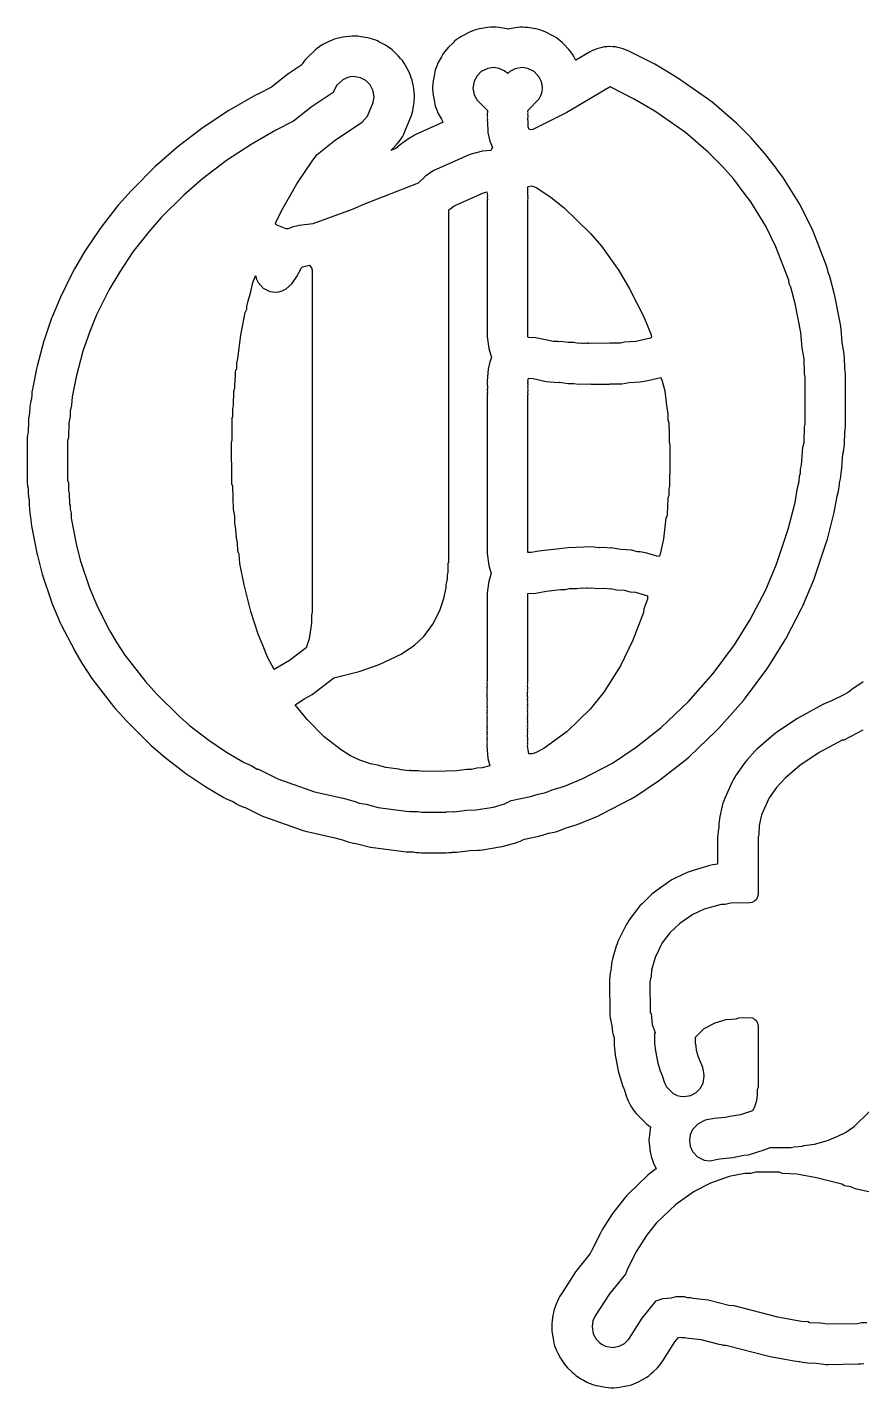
# Model space of a CAD drawing. Header units: metres. Extents: x -2 to 78, y -65.5 to 2.
# Drawn here: x -2 to 39.3, y -65.4 to 2 of the extents above; entities that cross this region are included whole.
import ezdxf

# ---------------------------------------------------------------- set-up
doc = ezdxf.new("R2010")
doc.units = ezdxf.units.M

msp = doc.modelspace()

# ---------------------------------------------------------------- linework, layer by layer
at = {"layer": 'TOP'}
for points in [[(18.7651, -36.8503), (19.105, -36.8303), (19.145, -36.8503), (19.7648, -36.7703), (20.2247, -36.7503), (21.0845, -36.6104), (21.6443, -36.4504), (21.9642, -36.2904), (22.924, -36.0905), (23.3039, -35.9705), (23.6838, -35.8906), (24.0037, -35.7506), (24.6035, -35.5706), (25.5233, -35.1907), (26.9829, -34.4309), (28.1626, -33.6511), (29.4023, -32.6714), (30.7519, -31.3817), (31.9716, -30.0021), (33.0313, -28.5825), (33.7911, -27.3628), (34.5709, -25.8632), (35.1108, -24.5835), (35.6906, -22.844), (36.0305, -21.5243), (36.1505, -20.8045), (36.2305, -20.4846), (36.2505, -20.2247), (36.2904, -20.0847), (36.2904, -19.8848), (36.3504, -19.6848), (36.4104, -18.7851), (36.4704, -18.5851), (36.4904, -17.7853), (36.5304, -17.6454), (36.5304, -15.306), (36.4904, -15.166), (36.4704, -14.4262), (36.3704, -13.8664), (36.3104, -13.1066), (36.0305, -11.6869), (35.8106, -10.8671), (35.7306, -10.7072), (35.7106, -10.5272), (35.0708, -8.8677), (34.5709, -7.8479), (33.8311, -6.6483), (33.5112, -6.2084), (32.9913, -5.5285), (32.4315, -4.8887), (31.7217, -4.1789), (30.6019, -3.2192), (29.0823, -2.1594), (28.0626, -1.5596), (26.8629, -0.9597), (24.7235, -2.2194), (23.0439, -3.0592), (22.924, -3.0792), (22.864, -3.0592), (22.814, -2.9292), (22.814, -2.6893), (22.794, -2.6693), (22.814, -2.6493), (22.794, -2.6293), (22.814, -2.6093), (22.794, -2.5893), (22.814, -2.3894), (22.794, -2.3294), (22.814, -2.2894), (22.794, -2.2494), (22.814, -2.2294), (22.794, -2.1894), (22.814, -2.1094), (23.3539, -1.5496), (23.4538, -1.3496), (23.4938, -1.1897), (23.5138, -1.0097), (23.4938, -0.8298), (23.4538, -0.6698), (23.3539, -0.4699), (23.1039, -0.1999), (22.784, -0.04), (22.5041, 0), (22.1642, -0.06), (21.9042, -0.1999), (21.8043, -0.2999), (21.6243, -0.16), (21.3644, -0.04), (21.0845, 0), (20.8045, -0.04), (20.4846, -0.1999), (20.2747, -0.4099), (20.1347, -0.6698), (20.0747, -1.0097), (20.1347, -1.3496), (20.2747, -1.6096), (20.7945, -2.1294), (20.7745, -2.3694), (20.7945, -2.4094), (20.7745, -2.4294), (20.7945, -2.4494), (20.7745, -2.4694), (20.7945, -2.4893), (20.7745, -2.5093), (20.7945, -2.5693), (20.7745, -2.5893), (20.7945, -2.6093), (20.7745, -2.6293), (20.7945, -2.6493), (20.7745, -2.6693), (20.7945, -2.6893), (20.8145, -3.2092), (20.9145, -3.649), (21.0345, -3.949), (20.9645, -4.0989), (20.5446, -4.1389), (19.9248, -4.2989), (18.1052, -5.1187), (17.7253, -5.3786), (17.3654, -5.7185), (17.2855, -5.7585), (14.6461, -6.7782), (14.0863, -7.0182), (12.1468, -7.738), (11.467, -7.8179), (11.1271, -7.8979), (10.9271, -7.9779), (10.8272, -7.9779), (10.3273, -7.778), (10.2973, -7.708), (10.5972, -7.0881), (11.357, -5.7485), (12.1368, -4.5888), (12.3567, -4.3089), (13.2665, -3.5791), (14.5862, -2.6993), (14.8561, -2.4094), (15.136, -1.7295), (15.176, -1.4496), (15.156, -1.2697), (15.116, -1.1097), (14.9761, -0.8498), (14.7661, -0.6398), (14.5062, -0.4999), (14.1663, -0.4399), (13.9863, -0.4599), (13.8264, -0.4999), (13.6264, -0.5998), (13.3165, -0.8898), (13.1465, -1.2397), (12.0668, -1.9595), (11.1871, -2.6593), (10.3073, -3.0992), (9.0876, -3.799), (7.8679, -4.5988), (6.6882, -5.4986), (5.7485, -6.3183), (4.6388, -7.428), (4.0189, -8.1279), (3.2391, -9.1276), (2.5793, -10.1073), (2.0595, -10.9871), (1.4396, -12.2468), (1.0997, -13.0666), (0.7598, -14.0463), (0.4199, -15.306), (0.2199, -16.3057), (0.1999, -16.7056), (0.12, -17.0055), (0.12, -17.2655), (0.06, -17.5854), (0.04, -18.3252), (0, -18.4651), (0, -20.4246), (0.04, -20.5646), (0.04, -20.9445), (0.08, -21.0845), (0.1, -21.6243), (0.12, -21.6443), (0.12, -21.8642), (0.18, -22.0642), (0.18, -22.3041), (0.4399, -23.6638), (0.6398, -24.4436), (1.0797, -25.7632), (1.4796, -26.703), (2.0795, -27.8627), (2.4394, -28.4825), (2.8393, -29.0823), (3.859, -30.402), (4.3988, -31.0018), (5.5485, -32.1315), (6.0284, -32.5514), (6.9882, -33.2912), (7.8679, -33.8911), (8.7477, -34.4109), (9.0876, -34.5509), (9.3875, -34.7309), (9.4475, -34.7309), (10.4073, -35.2107), (12.2268, -35.8506), (13.6464, -36.1705), (14.2463, -36.3304), (14.4462, -36.4104), (14.7861, -36.4704), (15.386, -36.6304), (16.9056, -36.8303), (16.9655, -36.8103), (16.9855, -36.8303), (17.3254, -36.8303), (17.5254, -36.8703), (18.7451, -36.8703)], [(25.9232, -13.6564), (25.8432, -13.6364), (25.8032, -13.6564), (25.7832, -13.6364), (25.7432, -13.6564), (25.7232, -13.6364), (25.7032, -13.6564), (25.6832, -13.6364), (25.6433, -13.6564), (25.6033, -13.6364), (25.5833, -13.6564), (25.5633, -13.6364), (25.5433, -13.6564), (25.5233, -13.6364), (25.4833, -13.6564), (25.4633, -13.6364), (25.4433, -13.6564), (25.4033, -13.6364), (25.3233, -13.6564), (25.0634, -13.6164), (24.7835, -13.6164), (24.4036, -13.5564), (24.3036, -13.5764), (24.2836, -13.5564), (24.0637, -13.5564), (23.1839, -13.3765), (22.824, -13.3565), (22.794, -13.3265), (22.794, -6.5483), (22.814, -6.4883), (22.794, -6.4483), (22.814, -6.4283), (22.794, -6.4083), (22.814, -6.3483), (22.794, -6.3283), (22.794, -5.9084), (22.824, -5.8785), (22.964, -5.8585), (23.0839, -5.8785), (23.2439, -5.9584), (23.9437, -6.4383), (24.5835, -6.9382), (25.8932, -8.2078), (26.433, -8.8477), (27.2928, -10.0474), (27.8327, -10.9471), (28.5325, -12.3468), (28.8924, -13.2265), (28.9124, -13.3465), (28.8624, -13.3965), (28.1426, -13.5564), (27.5827, -13.5964), (27.3828, -13.6364), (26.8529, -13.6464)], [(17.5854, -34.8508), (17.3854, -34.8108), (16.9855, -34.8108), (16.9655, -34.7908), (16.9056, -34.8108), (16.5257, -34.7708), (16.4057, -34.7309), (15.7659, -34.6509), (15.346, -34.5309), (15.0061, -34.4709), (14.4662, -34.291), (14.0063, -34.071), (13.5664, -33.7911), (12.7067, -33.1313), (11.8569, -32.2815), (11.277, -31.5417), (11.7469, -31.2318), (12.1068, -31.0318), (13.1865, -30.212), (14.4462, -29.8921), (15.4259, -29.5522), (16.5257, -29.0324), (17.1855, -28.5925), (17.6354, -28.1626), (18.0952, -27.5627), (18.4351, -26.8829), (18.6351, -26.2831), (18.7551, -25.7632), (18.7551, -25.6033), (18.815, -25.3233), (18.815, -25.1234), (18.855, -24.9834), (18.855, -24.5235), (18.875, -24.5036), (18.875, -7.0481), (19.125, -6.8582), (19.2849, -6.7782), (20.6046, -6.1984), (20.7645, -6.1584), (20.7945, -6.3483), (20.7745, -6.4083), (20.7945, -6.5283), (20.7745, -6.5483), (20.7745, -13.3265), (20.8545, -13.9063), (20.9945, -14.3462), (20.9145, -14.5662), (20.8345, -14.9261), (20.7745, -15.5059), (20.7945, -15.5259), (20.7745, -15.5659), (20.7945, -15.5859), (20.7745, -15.6059), (20.7945, -15.8858), (20.7745, -15.9058), (20.7945, -15.9258), (20.7745, -15.9658), (20.7945, -16.0658), (20.7745, -16.1258), (20.7945, -16.1857), (20.7745, -16.2057), (20.7745, -24.0637), (20.8545, -24.6435), (20.9745, -25.0434), (20.8545, -25.4233), (20.7745, -26.0032), (20.7745, -30.402), (20.7545, -30.422), (20.7745, -30.442), (20.7545, -30.462), (20.7745, -30.482), (20.7545, -30.522), (20.7745, -30.562), (20.7545, -30.6819), (20.7745, -30.7019), (20.7545, -30.7219), (20.7745, -30.7819), (20.7545, -30.8019), (20.7745, -30.8219), (20.7545, -30.8419), (20.7745, -30.8619), (20.7545, -30.8819), (20.7745, -30.9019), (20.7545, -30.9219), (20.7545, -31.1418), (20.7745, -31.3018), (20.7545, -31.3418), (20.7745, -31.3817), (20.7545, -31.4417), (20.7745, -31.4617), (20.7545, -31.4817), (20.7745, -31.5217), (20.7545, -31.5417), (20.7745, -31.5617), (20.7545, -31.6017), (20.7745, -31.6417), (20.7545, -31.6617), (20.7745, -31.6817), (20.7545, -31.7217), (20.7745, -31.7616), (20.7545, -31.8216), (20.7745, -31.8616), (20.7545, -31.9216), (20.7745, -31.9416), (20.7545, -31.9816), (20.7745, -32.0016), (20.7545, -32.0216), (20.7745, -32.0416), (20.7545, -32.0616), (20.7745, -32.1016), (20.7545, -32.1215), (20.7745, -32.1415), (20.7545, -32.2015), (20.7745, -32.2215), (20.7545, -32.3215), (20.7745, -32.3615), (20.7545, -32.4215), (20.7745, -32.4415), (20.7545, -32.4615), (20.7745, -32.5014), (20.7545, -32.5414), (20.7745, -32.5814), (20.7545, -32.6414), (20.7745, -32.6614), (20.7545, -32.6814), (20.7745, -32.7814), (20.7545, -32.8014), (20.7745, -32.8214), (20.7545, -32.8414), (20.7745, -32.9213), (20.7545, -32.9413), (20.7745, -33.0213), (20.7545, -33.0613), (20.7745, -33.0813), (20.7545, -33.1013), (20.7745, -33.1413), (20.7545, -33.1613), (20.7745, -33.2812), (20.7545, -33.3012), (20.7745, -33.3212), (20.7545, -33.3412), (20.7745, -33.3612), (20.7545, -33.3812), (20.7745, -33.4212), (20.7545, -33.4412), (20.7745, -33.5012), (20.7545, -33.5212), (20.7745, -33.5412), (20.7545, -33.5812), (20.8145, -34.201), (20.9145, -34.5609), (20.5246, -34.6709), (20.2647, -34.6909), (20.0047, -34.7509), (19.7648, -34.7509), (19.145, -34.8308), (19.065, -34.8108), (18.7551, -34.8408)], [(9.8974, -29.1823), (9.6775, -28.6425), (9.4375, -28.0426), (9.0776, -26.9229), (8.7377, -25.6033), (8.5378, -24.5435), (8.4978, -24.0837), (8.4578, -24.0237), (8.4378, -23.9037), (8.4178, -23.5238), (8.3578, -23.2839), (8.3378, -22.864), (8.2778, -22.5441), (8.2778, -22.2242), (8.2178, -21.8642), (8.1778, -20.7445), (8.1379, -20.6046), (8.1379, -19.5449), (8.1179, -19.5249), (8.1179, -18.5851), (8.1579, -18.4252), (8.1579, -17.3254), (8.1778, -17.3054), (8.1778, -16.8856), (8.2178, -16.7456), (8.2378, -16.0058), (8.2778, -15.8658), (8.2978, -15.366), (8.3178, -15.346), (8.3178, -15.086), (8.3378, -14.9661), (8.3778, -14.9061), (8.3778, -14.6262), (8.4378, -14.4062), (8.5777, -13.2465), (8.7977, -12.1268), (8.8777, -11.9669), (8.8777, -11.8269), (8.9376, -11.547), (9.0576, -11.1671), (9.1776, -10.6472), (9.2976, -10.3073), (9.3175, -10.3073), (9.3375, -10.4473), (9.4375, -10.6472), (9.6875, -10.9171), (10.0074, -11.0771), (10.2873, -11.1171), (10.4672, -11.0971), (10.6272, -11.0571), (10.8272, -10.9571), (11.0971, -10.7072), (11.357, -10.3473), (11.577, -9.9074), (11.6269, -9.8574), (11.9868, -9.7774), (12.0968, -9.9474), (12.1168, -10.0674), (12.1168, -26.9629), (12.0768, -27.1029), (12.0768, -27.5028), (11.9569, -28.2826), (11.8169, -28.7224), (10.9871, -29.3523), (10.2373, -29.8022)], [(29.1823, -24.1936), (28.6825, -24.0337), (28.3625, -23.9737), (28.2226, -23.9737), (27.9227, -23.8937), (27.4028, -23.8537), (26.9029, -23.7737), (26.8629, -23.7937), (26.583, -23.7537), (26.3631, -23.7737), (26.3431, -23.7537), (26.2831, -23.7737), (25.9632, -23.7338), (24.7835, -23.7737), (23.3439, -23.9337), (22.964, -24.0137), (22.794, -24.0037), (22.794, -16.2057), (22.814, -16.1458), (22.794, -16.0858), (22.814, -15.9858), (22.794, -15.9458), (22.814, -15.9258), (22.794, -15.9058), (22.814, -15.8658), (22.794, -15.8458), (22.814, -15.8058), (22.794, -15.7858), (22.814, -15.6859), (22.794, -15.6059), (22.814, -15.5859), (22.794, -15.5659), (22.814, -15.5259), (22.794, -15.5059), (22.824, -15.376), (23.0639, -15.3959), (23.7038, -15.5359), (24.3036, -15.5959), (24.3636, -15.5759), (24.7835, -15.6359), (25.0634, -15.6359), (25.3233, -15.6759), (25.9032, -15.6559), (25.9232, -15.6759), (26.8429, -15.6759), (26.8629, -15.6559), (27.4428, -15.6559), (27.8027, -15.5959), (28.3625, -15.5559), (28.7424, -15.4959), (29.3723, -15.346), (29.4522, -15.5259), (29.5722, -16.0058), (29.6522, -16.7256), (29.7322, -17.1455), (29.7322, -17.4454), (29.7722, -17.5854), (29.7722, -17.8453), (29.7922, -17.8653), (29.7922, -18.5451), (29.8321, -18.6851), (29.8321, -20.1447), (29.8122, -20.1647), (29.8122, -20.7245), (29.7722, -20.8645), (29.7722, -21.1844), (29.7322, -21.3244), (29.6922, -22.1042), (29.6722, -22.2242), (29.6322, -22.2841), (29.5122, -23.3239), (29.3523, -24.0837), (29.2923, -24.2036)], [(22.834, -33.9811), (22.774, -33.5812), (22.794, -33.5412), (22.774, -33.5212), (22.794, -33.5012), (22.774, -33.4412), (22.794, -33.4212), (22.774, -33.3812), (22.794, -33.3612), (22.774, -33.3412), (22.794, -33.3212), (22.774, -33.3012), (22.794, -33.2812), (22.774, -33.0413), (22.794, -32.9613), (22.774, -32.9413), (22.794, -32.8614), (22.774, -32.8414), (22.794, -32.8214), (22.774, -32.8014), (22.794, -32.7014), (22.774, -32.6814), (22.794, -32.6614), (22.774, -32.6014), (22.794, -32.5614), (22.774, -32.5214), (22.794, -32.4815), (22.774, -32.4615), (22.794, -32.4415), (22.774, -32.3815), (22.794, -32.3415), (22.774, -32.2415), (22.794, -32.2215), (22.774, -32.1615), (22.794, -32.1415), (22.774, -32.1215), (22.794, -32.0816), (22.774, -32.0616), (22.794, -32.0416), (22.774, -32.0216), (22.794, -32.0016), (22.774, -31.9616), (22.794, -31.9416), (22.774, -31.8816), (22.794, -31.8416), (22.774, -31.7816), (22.794, -31.7416), (22.774, -31.7017), (22.794, -31.6817), (22.774, -31.6617), (22.794, -31.6217), (22.774, -31.5817), (22.794, -31.5617), (22.774, -31.5417), (22.794, -31.5017), (22.774, -31.4817), (22.794, -31.4617), (22.774, -31.4017), (22.794, -31.3617), (22.774, -31.3218), (22.794, -31.1618), (22.774, -31.1418), (22.774, -30.9219), (22.794, -30.9019), (22.774, -30.8819), (22.794, -30.8619), (22.774, -30.8419), (22.794, -30.8219), (22.774, -30.8019), (22.794, -30.7419), (22.774, -30.7219), (22.794, -30.7019), (22.774, -30.582), (22.794, -30.542), (22.774, -30.502), (22.794, -30.482), (22.774, -30.462), (22.794, -30.442), (22.774, -30.422), (22.794, -30.402), (22.794, -26.0431), (23.1839, -26.0132), (23.7038, -25.9132), (24.4036, -25.8332), (24.6435, -25.8332), (24.8435, -25.7932), (25.2234, -25.7932), (25.4633, -25.7532), (25.4833, -25.7732), (25.6832, -25.7532), (25.7032, -25.7732), (25.7232, -25.7532), (25.7432, -25.7732), (25.7632, -25.7532), (25.8232, -25.7732), (25.9632, -25.7532), (26.2831, -25.7932), (26.583, -25.7732), (26.8629, -25.8132), (26.8829, -25.7932), (27.2028, -25.8532), (27.5627, -25.8732), (27.8627, -25.9532), (28.1226, -25.9732), (28.7224, -26.1531), (28.7124, -26.3231), (28.5325, -26.8029), (28.5125, -26.9829), (27.9926, -28.3425), (27.3728, -29.6222), (26.553, -30.9219), (25.8732, -31.7616), (24.7435, -32.8713), (23.5838, -33.7111), (23.1639, -33.9311), (22.9939, -33.9811)]]:
    msp.add_lwpolyline(points, close=True, dxfattribs=at)
for points in [[(39.3796, -32.8114), (38.4399, -33.2912), (38.3599, -33.2912), (37.2202, -33.9111), (36.2605, -34.5509), (35.5306, -35.1807), (35.1108, -35.6406), (34.7509, -36.1605), (34.371, -37.0003), (34.251, -37.5201), (34.231, -37.96), (34.191, -38.1), (34.191, -40.9392), (34.171, -41.0592), (34.111, -41.1792), (34.021, -41.2691), (33.9011, -41.3291), (33.7811, -41.3491), (32.8214, -41.3691), (32.5614, -41.4291), (32.3615, -41.4291), (31.5217, -41.669), (30.9619, -41.929), (30.322, -42.3689), (29.8321, -42.8387), (29.4522, -43.3386), (29.0923, -44.0584), (28.9124, -44.6782), (28.8924, -44.9782), (28.8324, -45.2581), (28.8524, -46.7777), (28.8924, -46.8377), (28.9524, -47.3775), (29.0923, -47.7774), (29.0723, -47.8174), (29.0723, -48.3173), (29.1123, -48.6772), (29.2323, -49.297), (29.3523, -49.6769), (29.4522, -49.8969), (29.5522, -50.2568), (29.6522, -50.4567), (29.9821, -50.7866), (30.1821, -50.8866), (30.342, -50.9266), (30.522, -50.9466), (30.8619, -50.8866), (31.1218, -50.7466), (31.3318, -50.5367), (31.4717, -50.2768), (31.5317, -49.9369), (31.5117, -49.7569), (31.4517, -49.497), (31.2518, -48.9971), (31.1518, -48.6572), (31.1318, -48.4373), (31.0918, -48.3173), (31.0918, -47.9974), (31.5217, -47.5675), (32.0616, -47.2876), (32.6214, -47.1276), (33.1013, -47.0876), (33.2413, -47.0476), (33.7811, -47.0276), (33.9011, -47.0476), (34.021, -47.1076), (34.111, -47.1976), (34.171, -47.3175), (34.191, -47.4375), (34.191, -50.4767), (34.151, -50.6167), (34.151, -50.8566), (34.111, -51.1365), (34.011, -51.4765), (33.9211, -51.6464), (33.3212, -51.8464), (32.8014, -51.9263), (32.5814, -51.9863), (32.0216, -52.0263), (31.5817, -52.1063), (31.2218, -52.2862), (30.9519, -52.5762), (30.8319, -52.8361), (30.7919, -53.116), (30.8319, -53.3959), (30.9519, -53.6559), (31.2018, -53.9258), (31.5217, -54.0858), (31.8016, -54.1258), (32.2815, -54.0258), (32.9413, -53.9658), (33.4812, -53.8458), (33.7211, -53.8258), (34.5009, -53.5859), (34.8008, -53.4659), (35.8406, -53.4659), (35.9805, -53.4259), (36.4004, -53.4059), (36.4604, -53.366), (36.9803, -53.306), (37.6401, -53.126), (38.14, -52.9061), (38.5199, -52.7261), (38.9597, -52.4262), (39.6896, -51.6964)], [(39.9795, -55.7253), (38.9997, -55.5054), (38.7798, -55.4054), (38.4799, -55.3654), (38.3399, -55.2855), (37.0802, -54.9655), (36.1205, -54.7856), (35.4207, -54.7456), (35.3007, -54.7256), (35.2407, -54.6856), (34.061, -54.6856), (33.8411, -54.7456), (33.5412, -54.7456), (32.7614, -54.9056), (31.8416, -55.2255), (31.0218, -55.6454), (30.1221, -56.2852), (29.1523, -57.2149), (28.6725, -57.8148), (28.1726, -58.5946), (27.7327, -59.4743), (27.6327, -59.7343), (26.8329, -60.714), (26.1331, -61.7937), (26.0132, -62.0537), (25.9732, -62.3336), (26.0331, -62.6935), (26.1731, -62.9534), (26.3331, -63.1134), (26.443, -63.2034), (26.643, -63.3033), (26.9829, -63.3633), (27.3228, -63.3033), (27.5827, -63.1634), (27.7927, -62.9534), (28.4525, -61.9137), (29.1423, -61.0639), (29.4822, -60.944), (29.9021, -60.904), (30.1421, -60.844), (30.542, -60.844), (30.6819, -60.884), (30.8419, -60.884), (30.9818, -60.924), (31.7217, -61.0039), (32.7414, -61.2639), (33.0013, -61.2839), (35.1607, -61.8437), (36.3404, -62.0637), (36.6803, -62.0837), (36.7403, -62.1237), (37.2802, -62.1436), (37.6401, -62.2036), (39.1197, -62.1836), (39.3197, -62.1237), (39.5796, -62.1237)]]:
    msp.add_lwpolyline(points, dxfattribs=at)
at = {"layer": 'UNDER'}
msp.add_lwpolyline([(-1.96, -20.9445), (-1.9552, -21.0835), (-1.9407, -21.2219), (-1.9166, -21.3589), (-1.9103, -21.3843), (-1.8987, -21.6983), (-1.889, -21.834), (-1.8784, -21.91), (-1.8747, -22.0098), (-1.8588, -22.1547), (-1.8324, -22.298), (-1.8186, -22.3512), (-1.8161, -22.43), (-1.8042, -22.5553), (-1.7845, -22.6797), (-1.5245, -24.0393), (-1.4974, -24.1605), (-1.2975, -24.9403), (-1.2575, -25.076), (-0.8177, -26.3957), (-0.7606, -26.5463), (-0.3607, -27.4861), (-0.2968, -27.6218), (0.303, -28.7815), (0.3499, -28.8669), (0.7098, -29.4868), (0.7753, -29.5919), (1.1752, -30.1917), (1.2567, -30.3052), (2.2764, -31.6249), (2.3724, -31.7399), (2.9123, -32.3398), (2.9971, -32.4284), (4.1468, -33.5581), (4.2315, -33.6367), (4.7114, -34.0566), (4.8074, -34.1355), (5.7671, -34.8753), (5.8615, -34.9437), (6.7413, -35.5435), (6.8505, -35.6129), (7.7302, -36.1328), (7.8559, -36.2011), (7.9862, -36.2603), (8.1873, -36.3431), (8.3585, -36.4458), (8.4766, -36.5114), (8.5989, -36.5688), (8.7248, -36.6179), (8.7908, -36.6386), (9.5128, -36.9996), (9.6268, -37.0522), (9.7438, -37.0975), (11.5633, -37.7373), (11.6743, -37.7727), (11.7871, -37.8016), (13.1687, -38.113), (13.6149, -38.232), (13.7034, -38.2674), (13.8325, -38.3139), (13.9644, -38.3515), (14.0986, -38.38), (14.3539, -38.425), (14.8706, -38.5628), (14.997, -38.5922), (15.125, -38.6133), (16.6446, -38.8132), (16.7733, -38.8259), (16.9025, -38.8303), (16.9452, -38.829), (16.9855, -38.8303), (17.1274, -38.8303), (17.1332, -38.8315), (17.263, -38.853), (17.3939, -38.866), (17.5254, -38.8703), (18.7451, -38.8703), (18.8759, -38.866), (19.0061, -38.8532), (19.0443, -38.8469), (19.1385, -38.8503), (19.27, -38.8464), (19.4009, -38.8339), (19.9365, -38.7647), (20.3116, -38.7484), (20.4291, -38.7398), (20.546, -38.7243), (21.4058, -38.5844), (21.5206, -38.5622), (21.6339, -38.5334), (22.1937, -38.3735), (22.3114, -38.3359), (22.4266, -38.2911), (22.5387, -38.2393), (22.6264, -38.1954), (23.3319, -38.0485), (23.4297, -38.0255), (23.5262, -37.9977), (23.8122, -37.9073), (24.0958, -37.8477), (24.2284, -37.815), (24.3585, -37.7733), (24.4854, -37.7229), (24.6944, -37.6314), (25.1782, -37.4863), (25.2735, -37.4551), (25.367, -37.4192), (26.2868, -37.0393), (26.4468, -36.9648), (27.9064, -36.205), (27.9974, -36.1545), (28.0858, -36.0994), (29.2655, -35.3196), (29.4027, -35.2203), (30.6424, -34.2405), (30.784, -34.1174), (32.1336, -32.8277), (32.2503, -32.7064), (33.47, -31.3268), (33.5743, -31.1985), (34.634, -29.7789), (34.7289, -29.64), (35.4887, -28.4203), (35.5655, -28.2855), (36.3453, -26.7859), (36.4136, -26.6406), (36.9535, -25.3609), (37.0081, -25.216), (37.588, -23.4764), (37.6274, -23.3429), (37.9673, -22.0232), (38.0033, -21.8531), (38.1101, -21.2121), (38.1708, -20.9697), (38.1949, -20.8602), (38.2128, -20.7495), (38.2246, -20.638), (38.23, -20.5679), (38.247, -20.4991), (38.2711, -20.3621), (38.2856, -20.2238), (38.2872, -20.1782), (38.3037, -20.1144), (38.3304, -19.9669), (38.346, -19.8179), (38.3912, -19.1405), (38.4201, -19.031), (38.4454, -18.9002), (38.462, -18.7681), (38.4698, -18.6351), (38.4838, -18.0724), (38.487, -18.0598), (38.5111, -17.9228), (38.5255, -17.7844), (38.5304, -17.6454), (38.5304, -15.306), (38.5255, -15.1669), (38.5111, -15.0286), (38.487, -14.8915), (38.4833, -14.8768), (38.4697, -14.3722), (38.46, -14.2228), (38.4393, -14.0746), (38.3565, -13.6112), (38.3042, -12.9491), (38.2918, -12.8339), (38.2727, -12.7196), (37.9927, -11.3), (37.9622, -11.1687), (37.7423, -10.3489), (37.7031, -10.2204), (37.6709, -10.1356), (37.6536, -10.0531), (37.6191, -9.9292), (37.5767, -9.8078), (36.9369, -8.1482), (36.8666, -7.9874), (36.3667, -6.9676), (36.2732, -6.7982), (35.5334, -5.5985), (35.4486, -5.4719), (35.1287, -5.032), (35.0999, -4.9935), (34.58, -4.3136), (34.4965, -4.2115), (33.9366, -3.5717), (33.8457, -3.4745), (33.1359, -2.7647), (33.0232, -2.6604), (31.9035, -1.7006), (31.8263, -1.6377), (31.746, -1.5787), (30.2264, -0.5189), (30.0964, -0.4356), (29.0767, 0.1643), (28.957, 0.2293), (27.7574, 0.8291), (27.6367, 0.8845), (27.5127, 0.9318), (27.3858, 0.9707), (27.2566, 1.0011), (27.1256, 1.0229), (26.9935, 1.036), (26.8608, 1.0403), (26.7282, 1.0357), (26.5961, 1.0224), (26.4652, 1.0003), (26.336, 0.9696), (26.2092, 0.9304), (26.0853, 0.8829), (25.9647, 0.8272), (25.8482, 0.7637), (25.1722, 0.3657), (25.1427, 0.4246), (25.0749, 0.5489), (24.9985, 0.6681), (24.9139, 0.7817), (24.8214, 0.8889), (24.5714, 1.1589), (24.4873, 1.2445), (24.3981, 1.3249), (24.3043, 1.3998), (24.2062, 1.4689), (24.1041, 1.532), (23.9983, 1.5889), (23.6784, 1.7489), (23.5615, 1.8027), (23.4414, 1.8489), (23.3186, 1.8872), (23.1936, 1.9176), (23.0668, 1.9399), (22.7869, 1.9799), (22.6611, 1.9938), (22.5346, 1.9998), (22.408, 1.9977), (22.2818, 1.9876), (22.1565, 1.9696), (21.8166, 1.9096), (21.8119, 1.9086), (21.7901, 1.9142), (21.6472, 1.9399), (21.3673, 1.9799), (21.2262, 1.995), (21.0845, 2), (20.9427, 1.995), (20.8016, 1.9799), (20.5217, 1.9399), (20.3949, 1.9176), (20.2699, 1.8872), (20.1471, 1.8489), (20.027, 1.8027), (19.9101, 1.7489), (19.5902, 1.5889), (19.477, 1.5277), (19.368, 1.4593), (19.2636, 1.3841), (19.1643, 1.3023), (19.0704, 1.2143), (18.8605, 1.0043), (18.7612, 0.8976), (18.6701, 0.784), (18.5874, 0.664), (18.5137, 0.5383), (18.3738, 0.2784), (18.3168, 0.1641), (18.2673, 0.0464), (18.2254, -0.0742), (18.1913, -0.1973), (18.1651, -0.3223), (18.1052, -0.6622), (18.0857, -0.8005), (18.0759, -0.9399), (18.0759, -1.0796), (18.0857, -1.219), (18.1052, -1.3573), (18.1651, -1.6972), (18.1913, -1.8222), (18.2254, -1.9452), (18.2673, -2.0658), (18.3168, -2.1835), (18.3738, -2.2978), (18.5137, -2.5578), (18.5874, -2.6835), (18.6002, -2.702), (17.2837, -3.2952), (17.1777, -3.3467), (17.075, -3.4044), (16.9759, -3.468), (16.596, -3.728), (16.4702, -3.8215), (16.3521, -3.9246), (16.2617, -4.0099), (16.0027, -4.11), (16.0499, -4.0621), (16.3199, -3.7722), (16.4139, -3.6637), (16.4999, -3.5486), (16.5774, -3.4277), (16.646, -3.3016), (16.7054, -3.1709), (16.9854, -2.491), (17.0291, -2.3747), (17.0655, -2.2558), (17.0945, -2.1349), (17.1159, -2.0124), (17.1559, -1.7325), (17.1698, -1.607), (17.1758, -1.4809), (17.1737, -1.3546), (17.1638, -1.2288), (17.1438, -1.0488), (17.1245, -0.9159), (17.0963, -0.7846), (17.0563, -0.6246), (17.0224, -0.5049), (16.9811, -0.3875), (16.9325, -0.2729), (16.877, -0.1615), (16.737, 0.0984), (16.6633, 0.2241), (16.5806, 0.3441), (16.4895, 0.4577), (16.3903, 0.5644), (16.1803, 0.7744), (16.0736, 0.8736), (15.96, 0.9648), (15.84, 1.0474), (15.7143, 1.1211), (15.4544, 1.2611), (15.3401, 1.318), (15.2224, 1.3675), (15.1018, 1.4094), (14.9787, 1.4435), (14.8538, 1.4697), (14.5138, 1.5297), (14.3726, 1.5494), (14.2303, 1.5591), (14.0876, 1.5586), (13.9454, 1.5479), (13.7655, 1.5279), (13.6326, 1.5086), (13.5012, 1.4804), (13.3413, 1.4404), (13.2013, 1.3999), (13.0646, 1.3494), (12.9319, 1.289), (12.732, 1.189), (12.6054, 1.1199), (12.4842, 1.0419), (12.3689, 0.9553), (12.2601, 0.8607), (11.9502, 0.5708), (11.8636, 0.4846), (11.7824, 0.3934), (11.7069, 0.2973), (11.6374, 0.1968), (11.598, 0.1317), (10.9574, -0.2954), (10.8218, -0.3943), (10.1056, -0.9639), (9.4129, -1.3103), (9.3119, -1.3645), (8.0923, -2.0643), (7.9909, -2.1265), (6.7712, -2.9263), (6.655, -3.0085), (5.4753, -3.9083), (5.3735, -3.9914), (4.4337, -4.8112), (4.3343, -4.9041), (3.2246, -6.0138), (3.1416, -6.102), (2.5218, -6.8018), (2.4419, -6.8978), (1.6621, -7.8975), (1.5803, -8.0104), (0.9204, -8.9901), (0.8575, -9.0899), (0.3376, -9.9697), (0.2649, -10.1041), (-0.3549, -11.3638), (-0.4079, -11.4807), (-0.7478, -12.3005), (-0.7898, -12.411), (-1.1297, -13.3908), (-1.1711, -13.5253), (-1.511, -14.7849), (-1.5413, -14.9137), (-1.7412, -15.9135), (-1.7648, -16.059), (-1.7776, -16.2058), (-1.787, -16.3946), (-1.8125, -16.4902), (-1.842, -16.6171), (-1.8631, -16.7457), (-1.8758, -16.8753), (-1.88, -17.0055), (-1.88, -17.0796), (-1.9058, -17.2168), (-1.9288, -17.3734), (-1.9393, -17.5313), (-1.9529, -18.036), (-1.9566, -18.0507), (-1.9807, -18.1877), (-1.9952, -18.3261), (-2, -18.4651), (-2, -20.4246), (-1.9952, -20.5637), (-1.9807, -20.702), (-1.96, -20.8196)], close=True, dxfattribs=at)
msp.add_lwpolyline([(39.3963, -30.4166), (38.8365, -30.7965), (38.719, -30.8827), (38.6305, -30.958), (38.5922, -30.9729), (38.4701, -31.0302), (37.8005, -31.3721), (37.7473, -31.3874), (37.63, -31.4292), (37.5155, -31.4782), (37.4044, -31.5343), (36.2647, -32.1541), (36.1108, -32.247), (35.1511, -32.8868), (35.0501, -32.9587), (34.9538, -33.0368), (34.224, -33.6666), (34.1364, -33.7469), (34.0537, -33.8322), (33.6338, -34.2921), (33.5466, -34.3943), (33.4664, -34.5022), (33.1065, -35.0221), (33.0409, -35.1231), (32.9816, -35.2279), (32.9286, -35.3361), (32.5487, -36.1759), (32.4983, -36.2979), (32.4561, -36.423), (32.4222, -36.5505), (32.3022, -37.0704), (32.2786, -37.189), (32.2622, -37.3088), (32.253, -37.4293), (32.243, -37.6511), (32.2344, -37.6855), (32.2103, -37.8226), (32.1958, -37.9609), (32.191, -38.1), (32.191, -39.4372), (32.0841, -39.4484), (31.9471, -39.4725), (31.812, -39.506), (30.9723, -39.746), (30.8237, -39.7948), (30.6795, -39.855), (30.1196, -40.1149), (30.0196, -40.1648), (29.9226, -40.2202), (29.8288, -40.2809), (29.189, -40.7208), (29.0591, -40.818), (28.9376, -40.9255), (28.4477, -41.3954), (28.3392, -41.5079), (28.2398, -41.6286), (27.8599, -42.1284), (27.7879, -42.2295), (27.7223, -42.3349), (27.6634, -42.4442), (27.3035, -43.164), (27.2528, -43.2735), (27.2088, -43.3859), (27.1717, -43.5008), (26.9917, -44.1206), (26.9566, -44.2602), (26.9316, -44.402), (26.9168, -44.5452), (26.9065, -44.7007), (26.8768, -44.839), (26.851, -44.9862), (26.8362, -45.135), (26.8326, -45.2844), (26.8526, -46.804), (26.8583, -46.9316), (26.8722, -47.0586), (26.8942, -47.1844), (26.9241, -47.3085), (26.937, -47.3501), (26.9646, -47.5984), (26.9869, -47.7474), (27.0203, -47.8943), (27.0647, -48.0382), (27.0723, -48.0602), (27.0723, -48.3173), (27.0754, -48.4279), (27.0846, -48.5381), (27.1246, -48.8981), (27.1488, -49.0572), (27.2687, -49.6771), (27.2938, -49.789), (27.3251, -49.8993), (27.4451, -50.2792), (27.4849, -50.3932), (27.5315, -50.5045), (27.567, -50.5825), (27.6252, -50.7921), (27.6635, -50.9147), (27.7096, -51.0345), (27.7634, -51.1512), (27.8633, -51.3511), (27.9246, -51.4643), (27.9929, -51.5733), (28.0682, -51.6777), (28.15, -51.7771), (28.238, -51.8709), (28.5679, -52.2008), (28.6618, -52.2889), (28.7611, -52.3707), (28.8655, -52.4459), (28.8707, -52.4492), (28.852, -52.5533), (28.812, -52.8332), (28.7969, -52.9742), (28.7919, -53.116), (28.7969, -53.2578), (28.812, -53.3989), (28.852, -53.6788), (28.8777, -53.8217), (28.9138, -53.9624), (28.9599, -54.1001), (29.016, -54.2341), (29.1359, -54.494), (29.1501, -54.5223), (28.963, -54.6553), (28.8471, -54.7443), (28.7379, -54.8415), (27.7682, -55.7713), (27.6762, -55.8655), (27.5906, -55.9656), (27.1107, -56.5654), (27.0475, -56.6488), (26.9887, -56.7355), (26.4888, -57.5152), (26.4338, -57.6063), (26.3837, -57.7002), (25.9438, -58.5799), (25.8857, -58.7117), (25.2836, -59.4493), (25.2167, -59.536), (25.1546, -59.6262), (24.4548, -60.7059), (24.3816, -60.8283), (24.3172, -60.9556), (24.1972, -61.2156), (24.1412, -61.3495), (24.095, -61.4872), (24.059, -61.6279), (24.0333, -61.7708), (23.9933, -62.0508), (23.9796, -62.1728), (23.9735, -62.2954), (23.975, -62.4182), (23.9839, -62.5407), (24.0004, -62.6624), (24.0604, -63.0223), (24.0862, -63.1512), (24.1205, -63.2782), (24.1631, -63.4026), (24.2137, -63.5239), (24.2722, -63.6417), (24.4122, -63.9016), (24.4859, -64.0273), (24.5685, -64.1473), (24.6597, -64.2609), (24.7589, -64.3676), (24.9189, -64.5276), (24.9911, -64.5963), (25.0666, -64.6613), (25.1766, -64.7513), (25.2945, -64.8407), (25.4188, -64.9212), (25.5486, -64.9922), (25.7486, -65.0922), (25.88, -65.1521), (26.0155, -65.2023), (26.1542, -65.2427), (26.2954, -65.2729), (26.6353, -65.3329), (26.7737, -65.3524), (26.913, -65.3621), (27.0528, -65.3621), (27.1921, -65.3524), (27.3305, -65.3329), (27.6704, -65.2729), (27.7954, -65.2467), (27.9184, -65.2126), (28.039, -65.1707), (28.1567, -65.1212), (28.271, -65.0643), (28.5309, -64.9243), (28.6566, -64.8506), (28.7766, -64.768), (28.8902, -64.6768), (28.997, -64.5776), (29.2069, -64.3676), (29.3067, -64.2603), (29.3983, -64.1459), (29.4813, -64.0251), (30.0787, -63.0837), (30.2496, -62.8732), (30.3423, -62.8537), (30.4045, -62.8646), (30.5429, -62.8791), (30.5675, -62.88), (30.6542, -62.8969), (30.7669, -62.9124), (31.3654, -62.9771), (32.2474, -63.2019), (32.3598, -63.2271), (32.4734, -63.2458), (32.588, -63.258), (32.6711, -63.2644), (34.6588, -63.7797), (34.7942, -63.8098), (35.9739, -64.0298), (36.098, -64.0489), (36.223, -64.0602), (36.2476, -64.0617), (36.2579, -64.0646), (36.3926, -64.0932), (36.5289, -64.1124), (36.6663, -64.1223), (37.0779, -64.1375), (37.3113, -64.1764), (37.4293, -64.1925), (37.548, -64.2015), (37.6671, -64.2034), (39.1467, -64.1835), (39.2855, -64.1768), (39.4235, -64.1604)], dxfattribs=at)

doc.saveas('drawing.dxf')
